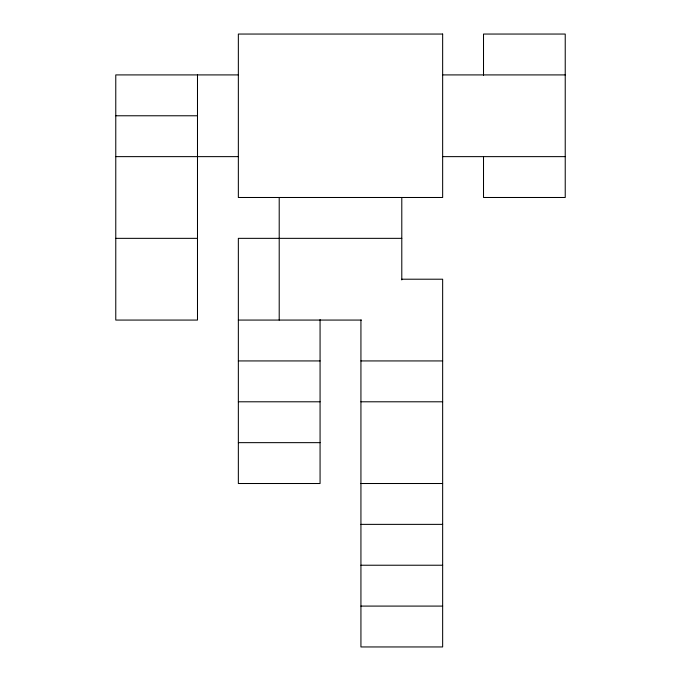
<?xml version="1.0" encoding="UTF-8"?>
<svg xmlns="http://www.w3.org/2000/svg" width="681" height="681" viewBox="0 0 681 681"><rect width="100%" height="100%" fill="white"/><g stroke="black" fill="none" stroke-linecap="round" stroke-linejoin="round"><path stroke-width="1.02" d="M238.35 74.91L115.77 74.91L115.77 320.07L197.49 320.07L197.49 74.91M442.65 74.91L565.23 74.91M115.77 115.77L197.49 115.77M115.77 156.63L238.35 156.63M442.65 156.63L565.23 156.63M115.77 238.35L197.49 238.35M401.79 238.35L238.35 238.35L238.35 483.51L320.07 483.51L320.07 319.542M401.79 279.21L442.65 279.21L442.65 646.95L360.93 646.95L360.93 320.07M238.35 320.07L361.458 320.07M238.35 360.93L320.07 360.93M360.93 360.93L442.65 360.93M238.35 401.79L320.07 401.79M360.93 401.79L442.65 401.79M238.35 442.65L320.07 442.65M360.93 483.51L442.65 483.51M360.93 524.37L442.65 524.37M360.93 565.23L442.65 565.23M360.93 606.09L442.65 606.09M483.51 75.438L483.51 34.05L565.23 34.05L565.23 197.49L483.51 197.49L483.51 156.63M401.79 197.49L401.79 279.917M279.21 197.49L279.21 320.07M442.65 34.05L238.35 34.05L238.35 197.49L442.65 197.49L442.65 34.05"/></g></svg>
